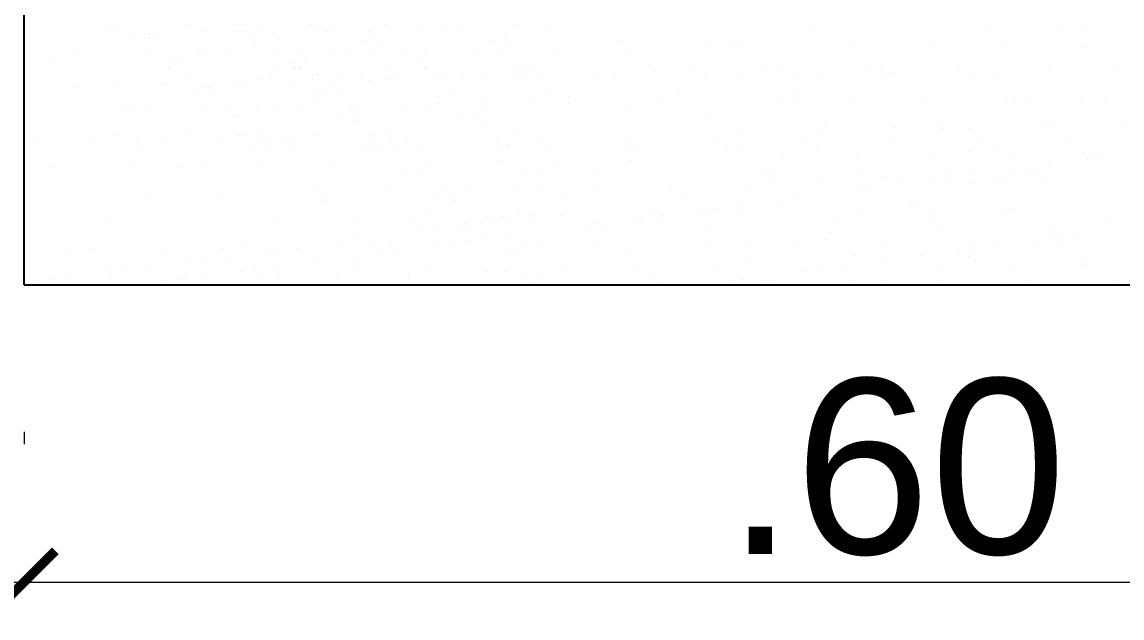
# Model space of a CAD drawing. Header units: metres. Extents: x -1744 to -758, y -4183 to -3914.
# Drawn here: x -1461.98 to -1453.18, y -3986.89 to -3982.12 of the extents above; entities that cross this region are included whole.
import ezdxf

# ---------------------------------------------------------------- set-up
doc = ezdxf.new("R2010")
doc.units = ezdxf.units.M
doc.header["$PDMODE"] = 3
doc.linetypes.add('DOT', pattern=[6.35, 0, -6.35])
doc.layers.add('DIM', color=41, linetype='Continuous', lineweight=13)
doc.layers.add('WALL', color=7, linetype='Continuous')
doc.layers.add('WIN', color=4, linetype='Continuous')
doc.styles.get("Standard").update_dxf_attribs({"font": 'arial.ttf'})
doc.styles.add('STYLE1', font='arial.ttf')
doc.dimstyles.new('Site', dxfattribs={"dimtxt": 2, "dimasz": 6, "dimexe": 0.18, "dimexo": 0.0625, "dimgap": 2, "dimtad": 0, "dimdec": 1, "dimzin": 0, "dimdsep": 46, "dimtxsty": 'STYLE1', "dimblk": 'ARCHTICK', "dimcen": 0.09, "dimse1": 1, "dimse2": 1, "dimsd1": 1, "dimsd2": 1, "dimclrd": 70, "dimclrt": 141, "dimadec": 0, "dimazin": 0, "dimtm": 1e-09, "dimtfac": 1, "dimtdec": 1, "dimtix": 1, "dimtofl": 0, "dimtmove": 0, "dimatfit": 3, "dimldrblk": 'ARCHTICK', "dimfxl": 0, "dimtolj": 1, "dimtzin": 0, "dimarcsym": 0})

# ---------------------------------------------------------------- blocks, each defined once
blk = doc.blocks.new('_ArchTick')
at = {"color": 0, "linetype": 'ByBlock', "const_width": 0.15}
blk.add_lwpolyline([(-0.5, -0.5), (0.5, 0.5)], dxfattribs=at)
blk = doc.blocks.new('*D40')
at = {"layer": 'DEFPOINTS', "color": 0, "ltscale": 0.25}
for p in [(-507.0354, -5501.4816), (-500.0586, -5501.4816), (-500.0586, -5503.7197)]:
    blk.add_point(p, dxfattribs=at)
at = {"layer": 'DIM', "linetype": 'DOT', "ltscale": 0.25}
for p, q in [((-507.0354, -5501.4816), (-507.0354, -5503.8197)), ((-500.0586, -5501.4816), (-500.0586, -5503.8197))]:
    blk.add_line(p, q, dxfattribs=at)
at = {"layer": 'DIM', "ltscale": 0.25}
blk.add_line((-507.1354, -5503.7197), (-499.9586, -5503.7197), dxfattribs=at)
at = {"layer": 'DIM', "ltscale": 0.25, "xscale": 0.25, "yscale": 0.25, "zscale": 0.25, "rotation": 180}
blk.add_blockref('_ArchTick', (-507.0354, -5503.7197), dxfattribs=at)
at = {"layer": 'DIM', "ltscale": 0.25, "xscale": 0.25, "yscale": 0.25, "zscale": 0.25}
blk.add_blockref('_ArchTick', (-500.0586, -5503.7197), dxfattribs=at)
at = {"layer": 'DIM', "color": 7, "ltscale": 0.25, "insert": (-503.547, -5503.2623), "char_height": 0.7, "attachment_point": 5}
blk.add_mtext('\\A1;.60', dxfattribs=at)
blk = doc.blocks.new('*D39')
at = {"layer": 'DEFPOINTS', "color": 0, "ltscale": 0.25}
for p in [(-498.4492, -5500.8164), (-508.0418, -5502.532), (-498.4492, -5502.532)]:
    blk.add_point(p, dxfattribs=at)
at = {"layer": 'DIM', "ltscale": 0.25}
blk.add_line((-508.0418, -5500.7164), (-508.0418, -5502.632), dxfattribs=at)
at = {"layer": 'DIM', "linetype": 'DOT', "ltscale": 0.25}
for p, q in [((-498.4492, -5500.8164), (-508.1418, -5500.8164)), ((-498.4492, -5502.532), (-508.1418, -5502.532))]:
    blk.add_line(p, q, dxfattribs=at)
at = {"layer": 'DIM', "ltscale": 0.25, "xscale": 0.25, "yscale": 0.25, "zscale": 0.25}
for p, rotation in [((-508.0418, -5500.8164), 90), ((-508.0418, -5502.532), 270)]:
    blk.add_blockref('_ArchTick', p, dxfattribs=dict(at, rotation=rotation))
at = {"layer": 'DIM', "color": 7, "ltscale": 0.25, "insert": (-508.4992, -5501.8459), "char_height": 0.7, "attachment_point": 5, "rotation": 90}
blk.add_mtext('\\A1;.15', dxfattribs=at)
blk = doc.blocks.new('A$C354D37F2')
at = {"layer": 'WALL'}
for q in [(4.28, 8.3059), (11.2568, 2.9304)]:
    blk.add_line((4.28, 2.9304), q, dxfattribs=at)
at = {"layer": 'WIN', "linetype": 'Continuous'}
for p, q in [((4.6288, 3.9677), (4.6288, 3.9677)), ((4.9282, 3.9715), (4.9282, 3.9715)), ((5.1283, 3.9677), (5.1283, 3.9677)), ((5.1495, 3.9677), (5.1495, 3.9677)), ((5.2208, 3.9701), (5.2208, 3.9701)), ((5.4277, 3.9715), (5.4277, 3.9715)), ((5.4489, 3.9715), (5.4489, 3.9715)), ((5.649, 3.9677), (5.649, 3.9677)), ((5.7203, 3.9701), (5.7203, 3.9701)), ((5.9484, 3.9715), (5.9484, 3.9715)), ((6.241, 3.9701), (6.241, 3.9701)), ((8.412, 3.9719), (8.412, 3.9719)), ((4.6372, 3.9443), (4.6372, 3.9443)), ((4.7251, 3.9229), (4.7251, 3.9229)), ((4.7601, 3.933), (4.7601, 3.933)), ((4.7814, 3.933), (4.7814, 3.933)), ((4.9934, 3.9449), (4.9934, 3.9449)), ((5.1367, 3.9443), (5.1367, 3.9443)), ((5.1579, 3.9443), (5.1579, 3.9443)), ((5.1827, 3.919), (5.1827, 3.919)), ((5.2245, 3.9229), (5.2245, 3.9229)), ((5.2458, 3.9229), (5.2458, 3.9229)), ((5.2808, 3.933), (5.2808, 3.933)), ((5.3496, 3.9456), (5.3496, 3.9456)), ((5.4929, 3.9449), (5.4929, 3.9449)), ((5.5141, 3.9449), (5.5141, 3.9449)), ((5.6574, 3.9443), (5.6574, 3.9443)), ((5.6822, 3.919), (5.6822, 3.919)), ((5.7452, 3.9229), (5.7452, 3.9229)), ((5.849, 3.9456), (5.849, 3.9456)), ((6.0136, 3.9449), (6.0136, 3.9449)), ((6.2029, 3.919), (6.2029, 3.919)), ((6.2052, 3.9462), (6.2052, 3.9462)), ((6.3698, 3.9456), (6.3698, 3.9456)), ((6.7259, 3.9462), (6.7259, 3.9462)), ((7.0821, 3.9469), (7.0821, 3.9469)), ((7.4383, 3.9475), (7.4383, 3.9475)), ((7.7945, 3.9482), (7.7945, 3.9482)), ((8.1506, 3.9488), (8.1506, 3.9488)), ((8.5068, 3.9495), (8.5068, 3.9495)), ((4.7812, 3.9137), (4.7812, 3.9137)), ((4.8025, 3.9137), (4.8025, 3.9137)), ((5.2038, 3.8997), (5.2038, 3.8997)), ((5.3019, 3.9137), (5.3019, 3.9137)), ((5.6471, 3.9089), (5.6471, 3.9089)), ((5.7033, 3.8997), (5.7033, 3.8997)), ((6.1466, 3.9089), (6.1466, 3.9089)), ((6.224, 3.8997), (6.224, 3.8997)), ((6.6673, 3.9089), (6.6673, 3.9089)), ((7.0039, 3.8779), (7.0039, 3.8779)), ((7.125, 3.9049), (7.125, 3.9049)), ((7.1461, 3.8856), (7.1461, 3.8856)), ((7.3033, 3.8817), (7.3033, 3.8817)), ((7.5894, 3.8948), (7.5894, 3.8948)), ((7.5959, 3.8803), (7.5959, 3.8803)), ((7.9048, 3.8914), (7.9048, 3.8914)), ((8.0471, 3.8909), (8.0471, 3.8909)), ((8.0681, 3.8716), (8.0681, 3.8716)), ((8.2042, 3.8952), (8.2042, 3.8952)), ((8.4968, 3.8938), (8.4968, 3.8938)), ((8.5115, 3.8808), (8.5115, 3.8808)), ((4.4814, 3.8546), (4.4814, 3.8546)), ((4.774, 3.8532), (4.774, 3.8532)), ((4.9808, 3.8546), (4.9808, 3.8546)), ((5.0021, 3.8546), (5.0021, 3.8546)), ((5.0829, 3.8643), (5.0829, 3.8643)), ((5.2734, 3.8532), (5.2734, 3.8532)), ((5.2947, 3.8532), (5.2947, 3.8532)), ((5.3823, 3.8681), (5.3823, 3.8681)), ((5.5015, 3.8546), (5.5015, 3.8546)), ((5.5823, 3.8643), (5.5823, 3.8643)), ((5.6036, 3.8643), (5.6036, 3.8643)), ((5.6748, 3.8667), (5.6748, 3.8667)), ((5.7941, 3.8532), (5.7941, 3.8532)), ((5.8817, 3.8681), (5.8817, 3.8681)), ((6.103, 3.8643), (6.103, 3.8643)), ((6.1743, 3.8667), (6.1743, 3.8667)), ((6.4024, 3.8681), (6.4024, 3.8681)), ((6.695, 3.8667), (6.695, 3.8667)), ((4.3813, 3.8225), (4.3813, 3.8225)), ((4.8389, 3.8186), (4.8389, 3.8186)), ((4.86, 3.7993), (4.86, 3.7993)), ((4.8639, 3.7999), (4.8639, 3.7999)), ((4.8807, 3.8225), (4.8807, 3.8225)), ((4.902, 3.8225), (4.902, 3.8225)), ((5.2201, 3.8005), (5.2201, 3.8005)), ((5.3033, 3.8085), (5.3033, 3.8085)), ((5.3384, 3.8186), (5.3384, 3.8186)), ((5.3595, 3.7993), (5.3595, 3.7993)), ((5.3596, 3.8186), (5.3596, 3.8186)), ((5.3634, 3.7999), (5.3634, 3.7999)), ((5.3807, 3.7993), (5.3807, 3.7993)), ((5.3846, 3.7999), (5.3846, 3.7999)), ((5.4014, 3.8225), (5.4014, 3.8225)), ((5.5763, 3.8012), (5.5763, 3.8012)), ((5.7196, 3.8005), (5.7196, 3.8005)), ((5.8028, 3.8085), (5.8028, 3.8085)), ((5.8591, 3.8186), (5.8591, 3.8186)), ((5.8802, 3.7993), (5.8802, 3.7993)), ((5.8841, 3.7999), (5.8841, 3.7999)), ((6.0757, 3.8012), (6.0757, 3.8012)), ((6.2403, 3.8005), (6.2403, 3.8005)), ((6.2604, 3.8045), (6.2604, 3.8045)), ((6.2815, 3.7852), (6.2815, 3.7852)), ((6.3235, 3.8085), (6.3235, 3.8085)), ((6.5964, 3.8012), (6.5964, 3.8012)), ((6.7812, 3.8045), (6.7812, 3.8045)), ((6.8022, 3.7852), (6.8022, 3.7852)), ((6.9526, 3.8018), (6.9526, 3.8018)), ((7.2456, 3.7944), (7.2456, 3.7944)), ((7.3088, 3.8025), (7.3088, 3.8025)), ((7.665, 3.8031), (7.665, 3.8031)), ((7.7032, 3.7905), (7.7032, 3.7905)), ((8.0212, 3.8038), (8.0212, 3.8038)), ((8.3588, 3.788), (8.3588, 3.788)), ((8.3773, 3.8044), (8.3773, 3.8044)), ((8.6582, 3.7918), (8.6582, 3.7918)), ((4.636, 3.7473), (4.636, 3.7473)), ((4.9122, 3.7691), (4.9122, 3.7691)), ((4.9354, 3.7512), (4.9354, 3.7512)), ((5.1355, 3.7473), (5.1355, 3.7473)), ((5.1567, 3.7473), (5.1567, 3.7473)), ((5.228, 3.7498), (5.228, 3.7498)), ((5.2683, 3.7698), (5.2683, 3.7698)), ((5.4116, 3.7691), (5.4116, 3.7691)), ((5.4329, 3.7691), (5.4329, 3.7691)), ((5.4349, 3.7512), (5.4349, 3.7512)), ((5.4561, 3.7512), (5.4561, 3.7512)), ((5.5369, 3.7609), (5.5369, 3.7609)), ((5.6245, 3.7704), (5.6245, 3.7704)), ((5.6562, 3.7473), (5.6562, 3.7473)), ((5.7275, 3.7498), (5.7275, 3.7498)), ((5.7678, 3.7698), (5.7678, 3.7698)), ((5.9323, 3.7691), (5.9323, 3.7691)), ((5.9556, 3.7512), (5.9556, 3.7512)), ((6.0364, 3.7609), (6.0364, 3.7609)), ((6.124, 3.7704), (6.124, 3.7704)), ((6.2482, 3.7498), (6.2482, 3.7498)), ((6.2885, 3.7698), (6.2885, 3.7698)), ((6.3358, 3.7647), (6.3358, 3.7647)), ((6.5571, 3.7609), (6.5571, 3.7609)), ((6.6447, 3.7704), (6.6447, 3.7704)), ((6.8565, 3.7647), (6.8565, 3.7647)), ((7.0009, 3.7711), (7.0009, 3.7711)), ((7.149, 3.7633), (7.149, 3.7633)), ((7.357, 3.7717), (7.357, 3.7717)), ((7.458, 3.7744), (7.458, 3.7744)), ((7.7132, 3.7724), (7.7132, 3.7724)), ((7.7243, 3.7712), (7.7243, 3.7712)), ((7.7573, 3.7783), (7.7573, 3.7783)), ((8.0499, 3.7769), (8.0499, 3.7769)), ((8.0694, 3.773), (8.0694, 3.773)), ((8.1676, 3.7804), (8.1676, 3.7804)), ((8.4256, 3.7737), (8.4256, 3.7737)), ((8.6253, 3.7765), (8.6253, 3.7765)), ((8.6464, 3.7571), (8.6464, 3.7571)), ((4.3271, 3.7362), (4.3271, 3.7362)), ((4.4951, 3.7182), (4.4951, 3.7182)), ((4.5162, 3.6989), (4.5162, 3.6989)), ((4.8266, 3.7362), (4.8266, 3.7362)), ((4.8478, 3.7362), (4.8478, 3.7362)), ((4.9595, 3.7081), (4.9595, 3.7081)), ((4.9945, 3.7182), (4.9945, 3.7182)), ((5.0156, 3.6989), (5.0156, 3.6989)), ((5.0158, 3.7182), (5.0158, 3.7182)), ((5.0369, 3.6989), (5.0369, 3.6989)), ((5.3473, 3.7362), (5.3473, 3.7362)), ((5.4172, 3.7042), (5.4172, 3.7042)), ((5.459, 3.7081), (5.459, 3.7081)), ((5.4802, 3.7081), (5.4802, 3.7081)), ((5.5153, 3.7182), (5.5153, 3.7182)), ((5.5363, 3.6989), (5.5363, 3.6989)), ((5.9166, 3.7042), (5.9166, 3.7042)), ((5.9797, 3.7081), (5.9797, 3.7081)), ((6.4373, 3.7042), (6.4373, 3.7042)), ((5.0858, 3.6585), (5.0858, 3.6585)), ((5.4382, 3.6848), (5.4382, 3.6848)), ((5.442, 3.6592), (5.442, 3.6592)), ((5.5852, 3.6585), (5.5852, 3.6585)), ((5.6065, 3.6585), (5.6065, 3.6585)), ((5.9377, 3.6848), (5.9377, 3.6848)), ((5.9414, 3.6592), (5.9414, 3.6592)), ((6.106, 3.6585), (6.106, 3.6585)), ((6.2976, 3.6598), (6.2976, 3.6598)), ((6.381, 3.694), (6.381, 3.694)), ((6.4584, 3.6848), (6.4584, 3.6848)), ((6.4621, 3.6592), (6.4621, 3.6592)), ((6.8183, 3.6598), (6.8183, 3.6598)), ((6.9017, 3.694), (6.9017, 3.694)), ((7.0111, 3.6575), (7.0111, 3.6575)), ((7.1745, 3.6605), (7.1745, 3.6605)), ((7.3105, 3.6613), (7.3105, 3.6613)), ((7.3594, 3.6901), (7.3594, 3.6901)), ((7.3805, 3.6708), (7.3805, 3.6708)), ((7.5307, 3.6611), (7.5307, 3.6611)), ((7.6031, 3.6599), (7.6031, 3.6599)), ((7.8238, 3.68), (7.8238, 3.68)), ((7.8868, 3.6618), (7.8868, 3.6618)), ((7.912, 3.671), (7.912, 3.671)), ((8.2114, 3.6748), (8.2114, 3.6748)), ((8.243, 3.6624), (8.243, 3.6624)), ((8.2815, 3.6761), (8.2815, 3.6761)), ((8.3026, 3.6568), (8.3026, 3.6568)), ((8.504, 3.6734), (8.504, 3.6734)), ((8.5992, 3.6631), (8.5992, 3.6631)), ((4.4886, 3.6342), (4.4886, 3.6342)), ((4.6157, 3.6077), (4.6157, 3.6077)), ((4.6887, 3.6304), (4.6887, 3.6304)), ((4.7099, 3.6304), (4.7099, 3.6304)), ((4.7812, 3.6328), (4.7812, 3.6328)), ((4.988, 3.6342), (4.988, 3.6342)), ((5.0093, 3.6342), (5.0093, 3.6342)), ((5.0901, 3.6439), (5.0901, 3.6439)), ((5.1151, 3.6077), (5.1151, 3.6077)), ((5.1364, 3.6077), (5.1364, 3.6077)), ((5.2094, 3.6304), (5.2094, 3.6304)), ((5.2806, 3.6328), (5.2806, 3.6328)), ((5.3019, 3.6328), (5.3019, 3.6328)), ((5.3895, 3.6477), (5.3895, 3.6477)), ((5.5088, 3.6342), (5.5088, 3.6342)), ((5.5895, 3.6439), (5.5895, 3.6439)), ((5.6108, 3.6439), (5.6108, 3.6439)), ((5.6358, 3.6077), (5.6358, 3.6077)), ((5.682, 3.6463), (5.682, 3.6463)), ((5.8013, 3.6328), (5.8013, 3.6328)), ((5.8889, 3.6477), (5.8889, 3.6477)), ((6.1102, 3.6439), (6.1102, 3.6439)), ((6.1815, 3.6463), (6.1815, 3.6463)), ((6.4096, 3.6477), (6.4096, 3.6477)), ((6.7022, 3.6463), (6.7022, 3.6463)), ((5.0733, 3.6038), (5.0733, 3.6038)), ((5.0944, 3.5845), (5.0944, 3.5845)), ((5.5377, 3.5937), (5.5377, 3.5937)), ((5.5728, 3.6038), (5.5728, 3.6038)), ((5.5939, 3.5845), (5.5939, 3.5845)), ((5.5941, 3.6038), (5.5941, 3.6038)), ((5.6151, 3.5845), (5.6151, 3.5845)), ((6.0372, 3.5937), (6.0372, 3.5937)), ((6.0935, 3.6038), (6.0935, 3.6038)), ((6.1146, 3.5845), (6.1146, 3.5845)), ((6.5579, 3.5937), (6.5579, 3.5937)), ((7.0156, 3.5897), (7.0156, 3.5897)), ((7.0367, 3.5704), (7.0367, 3.5704)), ((7.48, 3.5796), (7.48, 3.5796)), ((7.9377, 3.5757), (7.9377, 3.5757)), ((8.366, 3.5676), (8.366, 3.5676)), ((8.4021, 3.5656), (8.4021, 3.5656)), ((8.6654, 3.5714), (8.6654, 3.5714)), ((4.6432, 3.527), (4.6432, 3.527)), ((4.9426, 3.5308), (4.9426, 3.5308)), ((5.1427, 3.527), (5.1427, 3.527)), ((5.1639, 3.527), (5.1639, 3.527)), ((5.2352, 3.5294), (5.2352, 3.5294)), ((5.4421, 3.5308), (5.4421, 3.5308)), ((5.4633, 3.5308), (5.4633, 3.5308)), ((5.5441, 3.5405), (5.5441, 3.5405)), ((5.6634, 3.527), (5.6634, 3.527)), ((5.7347, 3.5294), (5.7347, 3.5294)), ((5.9628, 3.5308), (5.9628, 3.5308)), ((6.0436, 3.5405), (6.0436, 3.5405)), ((6.2554, 3.5294), (6.2554, 3.5294)), ((6.343, 3.5443), (6.343, 3.5443)), ((6.5643, 3.5405), (6.5643, 3.5405)), ((6.8637, 3.5443), (6.8637, 3.5443)), ((7.1562, 3.5429), (7.1562, 3.5429)), ((7.4652, 3.5541), (7.4652, 3.5541)), ((7.7645, 3.5579), (7.7645, 3.5579)), ((7.9587, 3.5564), (7.9587, 3.5564)), ((8.0571, 3.5565), (8.0571, 3.5565)), ((4.3343, 3.5158), (4.3343, 3.5158)), ((4.5412, 3.5172), (4.5412, 3.5172)), ((4.5625, 3.5172), (4.5625, 3.5172)), ((4.7295, 3.5034), (4.7295, 3.5034)), ((4.7506, 3.4841), (4.7506, 3.4841)), ((4.8338, 3.5158), (4.8338, 3.5158)), ((4.855, 3.5158), (4.855, 3.5158)), ((5.0619, 3.5172), (5.0619, 3.5172)), ((5.1939, 3.4933), (5.1939, 3.4933)), ((5.229, 3.5034), (5.229, 3.5034)), ((5.2501, 3.4841), (5.2501, 3.4841)), ((5.2502, 3.5034), (5.2502, 3.5034)), ((5.2713, 3.4841), (5.2713, 3.4841)), ((5.3125, 3.5141), (5.3125, 3.5141)), ((5.3545, 3.5158), (5.3545, 3.5158)), ((5.3607, 3.4834), (5.3607, 3.4834)), ((5.6516, 3.4893), (5.6516, 3.4893)), ((5.6686, 3.5148), (5.6686, 3.5148)), ((5.6934, 3.4933), (5.6934, 3.4933)), ((5.7497, 3.5034), (5.7497, 3.5034)), ((5.7708, 3.4841), (5.7708, 3.4841)), ((5.8119, 3.5141), (5.8119, 3.5141)), ((5.8602, 3.4834), (5.8602, 3.4834)), ((6.151, 3.4893), (6.151, 3.4893)), ((6.1681, 3.5148), (6.1681, 3.5148)), ((6.2141, 3.4933), (6.2141, 3.4933)), ((6.2163, 3.484), (6.2163, 3.484)), ((6.3326, 3.5141), (6.3326, 3.5141)), ((6.3809, 3.4834), (6.3809, 3.4834)), ((6.6718, 3.4893), (6.6718, 3.4893)), ((6.6888, 3.5148), (6.6888, 3.5148)), ((6.737, 3.484), (6.737, 3.484)), ((7.045, 3.5154), (7.045, 3.5154)), ((7.0932, 3.4847), (7.0932, 3.4847)), ((7.1362, 3.4792), (7.1362, 3.4792)), ((7.4012, 3.5161), (7.4012, 3.5161)), ((7.4494, 3.4853), (7.4494, 3.4853)), ((7.7573, 3.5167), (7.7573, 3.5167)), ((7.8056, 3.486), (7.8056, 3.486)), ((8.1135, 3.5174), (8.1135, 3.5174)), ((8.1618, 3.4866), (8.1618, 3.4866)), ((8.4697, 3.518), (8.4697, 3.518)), ((8.5179, 3.4873), (8.5179, 3.4873)), ((5.6727, 3.47), (5.6727, 3.47)), ((6.1721, 3.47), (6.1721, 3.47)), ((6.6928, 3.47), (6.6928, 3.47)), ((7.0183, 3.4371), (7.0183, 3.4371)), ((7.3177, 3.4409), (7.3177, 3.4409)), ((7.5938, 3.4753), (7.5938, 3.4753)), ((7.6103, 3.4395), (7.6103, 3.4395)), ((7.6149, 3.456), (7.6149, 3.456)), ((7.9192, 3.4506), (7.9192, 3.4506)), ((8.0582, 3.4652), (8.0582, 3.4652)), ((8.2186, 3.4545), (8.2186, 3.4545)), ((8.5112, 3.4531), (8.5112, 3.4531)), ((8.5159, 3.4613), (8.5159, 3.4613)), ((8.537, 3.4419), (8.537, 3.4419)), ((8.591, 3.4375), (8.591, 3.4375)), ((4.3869, 3.3989), (4.3869, 3.3989)), ((4.6959, 3.41), (4.6959, 3.41)), ((4.9077, 3.3989), (4.9077, 3.3989)), ((4.9952, 3.4138), (4.9952, 3.4138)), ((5.2166, 3.41), (5.2166, 3.41)), ((5.2878, 3.4124), (5.2878, 3.4124)), ((5.3496, 3.3929), (5.3496, 3.3929)), ((5.516, 3.4138), (5.516, 3.4138)), ((5.5967, 3.4236), (5.5967, 3.4236)), ((5.8072, 3.389), (5.8072, 3.389)), ((5.8085, 3.4124), (5.8085, 3.4124)), ((5.8703, 3.3929), (5.8703, 3.3929)), ((5.8961, 3.4274), (5.8961, 3.4274)), ((6.1174, 3.4236), (6.1174, 3.4236)), ((6.1887, 3.426), (6.1887, 3.426)), ((6.3279, 3.389), (6.3279, 3.389)), ((6.4168, 3.4274), (6.4168, 3.4274)), ((6.7094, 3.426), (6.7094, 3.426)), ((8.2236, 3.3892), (8.2236, 3.3892)), ((8.2831, 3.397), (8.2831, 3.397)), ((8.3761, 3.4092), (8.3761, 3.4092)), ((8.5314, 3.4297), (8.5314, 3.4297)), ((5.8283, 3.3696), (5.8283, 3.3696)), ((6.0338, 3.3728), (6.0338, 3.3728)), ((6.2716, 3.3789), (6.2716, 3.3789)), ((6.349, 3.3696), (6.349, 3.3696)), ((6.5545, 3.3728), (6.5545, 3.3728)), ((6.7923, 3.3789), (6.7923, 3.3789)), ((6.9107, 3.3734), (6.9107, 3.3734)), ((7.25, 3.3749), (7.25, 3.3749)), ((7.2669, 3.3741), (7.2669, 3.3741)), ((7.2711, 3.3556), (7.2711, 3.3556)), ((7.623, 3.3747), (7.623, 3.3747)), ((7.7144, 3.3648), (7.7144, 3.3648)), ((7.9157, 3.3486), (7.9157, 3.3486)), ((7.9752, 3.3565), (7.9752, 3.3565)), ((7.9792, 3.3754), (7.9792, 3.3754)), ((8.0682, 3.3687), (8.0682, 3.3687)), ((8.1721, 3.3609), (8.1721, 3.3609)), ((8.3354, 3.376), (8.3354, 3.376)), ((8.3732, 3.3472), (8.3732, 3.3472)), ((8.6365, 3.3508), (8.6365, 3.3508)), ((5.1499, 3.3066), (5.1499, 3.3066)), ((5.4493, 3.3104), (5.4493, 3.3104)), ((5.6706, 3.3066), (5.6706, 3.3066)), ((5.7419, 3.309), (5.7419, 3.309)), ((5.97, 3.3104), (5.97, 3.3104)), ((6.0508, 3.3201), (6.0508, 3.3201)), ((6.2626, 3.309), (6.2626, 3.309)), ((6.3502, 3.324), (6.3502, 3.324)), ((6.5715, 3.3201), (6.5715, 3.3201)), ((6.8709, 3.324), (6.8709, 3.324)), ((7.1635, 3.3225), (7.1635, 3.3225)), ((7.4724, 3.3337), (7.4724, 3.3337)), ((7.6078, 3.3081), (7.6078, 3.3081)), ((7.6674, 3.3159), (7.6674, 3.3159)), ((7.7603, 3.3282), (7.7603, 3.3282)), ((7.7718, 3.3375), (7.7718, 3.3375)), ((8.0643, 3.3361), (8.0643, 3.3361)), ((8.1932, 3.3416), (8.1932, 3.3416)), ((4.5484, 3.2969), (4.5484, 3.2969)), ((4.7697, 3.293), (4.7697, 3.293)), ((4.841, 3.2955), (4.841, 3.2955)), ((5.0691, 3.2969), (5.0691, 3.2969)), ((5.3617, 3.2955), (5.3617, 3.2955)), ((5.4634, 3.2886), (5.4634, 3.2886)), ((5.4845, 3.2693), (5.4845, 3.2693)), ((5.9278, 3.2785), (5.9278, 3.2785)), ((5.9841, 3.2886), (5.9841, 3.2886)), ((6.0052, 3.2693), (6.0052, 3.2693)), ((6.4485, 3.2785), (6.4485, 3.2785)), ((6.9062, 3.2745), (6.9062, 3.2745)), ((7.3, 3.2676), (7.3, 3.2676)), ((7.3595, 3.2754), (7.3595, 3.2754)), ((7.3706, 3.2644), (7.3706, 3.2644)), ((7.4525, 3.2876), (7.4525, 3.2876)), ((7.8283, 3.2605), (7.8283, 3.2605)), ((6.2605, 3.2284), (6.2605, 3.2284)), ((6.7812, 3.2284), (6.7812, 3.2284)), ((6.9273, 3.2552), (6.9273, 3.2552)), ((6.9921, 3.227), (6.9921, 3.227)), ((7.0255, 3.2167), (7.0255, 3.2167)), ((7.0516, 3.2349), (7.0516, 3.2349)), ((7.1374, 3.229), (7.1374, 3.229)), ((7.1446, 3.2471), (7.1446, 3.2471)), ((7.3249, 3.2205), (7.3249, 3.2205)), ((7.4935, 3.2297), (7.4935, 3.2297)), ((7.6175, 3.2191), (7.6175, 3.2191)), ((7.8493, 3.2412), (7.8493, 3.2412)), ((7.8497, 3.2303), (7.8497, 3.2303)), ((7.9264, 3.2303), (7.9264, 3.2303)), ((8.2059, 3.2309), (8.2059, 3.2309)), ((8.2258, 3.2341), (8.2258, 3.2341)), ((8.2927, 3.2504), (8.2927, 3.2504)), ((8.5184, 3.2327), (8.5184, 3.2327)), ((8.5621, 3.2316), (8.5621, 3.2316)), ((4.3942, 3.1785), (4.3942, 3.1785)), ((4.6223, 3.1799), (4.6223, 3.1799)), ((4.7031, 3.1896), (4.7031, 3.1896)), ((4.9149, 3.1785), (4.9149, 3.1785)), ((5.0024, 3.1934), (5.0024, 3.1934)), ((5.2238, 3.1896), (5.2238, 3.1896)), ((5.295, 3.192), (5.295, 3.192)), ((5.5232, 3.1934), (5.5232, 3.1934)), ((5.584, 3.1781), (5.584, 3.1781)), ((5.6039, 3.2032), (5.6039, 3.2032)), ((5.8157, 3.192), (5.8157, 3.192)), ((5.9033, 3.207), (5.9033, 3.207)), ((6.0416, 3.1742), (6.0416, 3.1742)), ((6.1047, 3.1781), (6.1047, 3.1781)), ((6.1247, 3.2032), (6.1247, 3.2032)), ((6.1635, 3.1865), (6.1635, 3.1865)), ((6.1959, 3.2056), (6.1959, 3.2056)), ((6.223, 3.1943), (6.223, 3.1943)), ((6.3087, 3.1976), (6.3087, 3.1976)), ((6.316, 3.2066), (6.316, 3.2066)), ((6.424, 3.207), (6.424, 3.207)), ((6.5624, 3.1742), (6.5624, 3.1742)), ((6.6842, 3.1865), (6.6842, 3.1865)), ((6.7166, 3.2056), (6.7166, 3.2056)), ((6.7437, 3.1943), (6.7437, 3.1943)), ((6.8294, 3.1976), (6.8294, 3.1976)), ((6.8367, 3.2066), (6.8367, 3.2066)), ((7.1856, 3.1983), (7.1856, 3.1983)), ((7.5418, 3.1989), (7.5418, 3.1989)), ((7.898, 3.1996), (7.898, 3.1996)), ((8.2541, 3.2002), (8.2541, 3.2002)), ((8.6103, 3.2009), (8.6103, 3.2009)), ((5.7003, 3.1255), (5.7003, 3.1255)), ((5.8556, 3.146), (5.8556, 3.146)), ((5.9152, 3.1538), (5.9152, 3.1538)), ((6.0081, 3.166), (6.0081, 3.166)), ((6.0627, 3.1548), (6.0627, 3.1548)), ((6.221, 3.1255), (6.221, 3.1255)), ((6.3763, 3.146), (6.3763, 3.146)), ((6.4359, 3.1538), (6.4359, 3.1538)), ((6.5289, 3.166), (6.5289, 3.166)), ((6.5834, 3.1548), (6.5834, 3.1548)), ((7.0268, 3.164), (7.0268, 3.164)), ((7.4844, 3.1601), (7.4844, 3.1601)), ((7.5055, 3.1408), (7.5055, 3.1408)), ((7.9488, 3.15), (7.9488, 3.15)), ((8.3804, 3.1268), (8.3804, 3.1268)), ((8.4065, 3.1461), (8.4065, 3.1461)), ((8.4276, 3.1267), (8.4276, 3.1267)), ((8.4815, 3.127), (8.4815, 3.127)), ((8.6369, 3.1474), (8.6369, 3.1474)), ((5.1571, 3.0862), (5.1571, 3.0862)), ((5.3924, 3.085), (5.3924, 3.085)), ((5.4565, 3.09), (5.4565, 3.09)), ((5.5478, 3.1054), (5.5478, 3.1054)), ((5.6073, 3.1133), (5.6073, 3.1133)), ((5.6778, 3.0862), (5.6778, 3.0862)), ((5.7491, 3.0886), (5.7491, 3.0886)), ((5.9131, 3.085), (5.9131, 3.085)), ((5.9772, 3.09), (5.9772, 3.09)), ((6.058, 3.0998), (6.058, 3.0998)), ((6.0685, 3.1054), (6.0685, 3.1054)), ((6.128, 3.1133), (6.128, 3.1133)), ((6.2698, 3.0886), (6.2698, 3.0886)), ((6.3574, 3.1036), (6.3574, 3.1036)), ((6.5787, 3.0998), (6.5787, 3.0998)), ((6.8781, 3.1036), (6.8781, 3.1036)), ((7.0031, 3.087), (7.0031, 3.087)), ((7.1707, 3.1022), (7.1707, 3.1022)), ((7.3592, 3.0877), (7.3592, 3.0877)), ((7.4796, 3.1133), (7.4796, 3.1133)), ((7.7154, 3.0883), (7.7154, 3.0883)), ((7.779, 3.1171), (7.779, 3.1171)), ((8.0715, 3.1157), (8.0715, 3.1157)), ((8.0716, 3.089), (8.0716, 3.089)), ((8.1737, 3.0864), (8.1737, 3.0864)), ((8.329, 3.1069), (8.329, 3.1069)), ((8.3885, 3.1147), (8.3885, 3.1147)), ((8.4278, 3.0896), (8.4278, 3.0896)), ((4.468, 3.0615), (4.468, 3.0615)), ((4.5556, 3.0765), (4.5556, 3.0765)), ((4.7769, 3.0727), (4.7769, 3.0727)), ((4.8482, 3.0751), (4.8482, 3.0751)), ((5.0763, 3.0765), (5.0763, 3.0765)), ((5.0845, 3.0444), (5.0845, 3.0444)), ((5.2399, 3.0649), (5.2399, 3.0649)), ((5.2994, 3.0727), (5.2994, 3.0727)), ((5.3689, 3.0751), (5.3689, 3.0751)), ((5.6053, 3.0444), (5.6053, 3.0444)), ((5.6978, 3.0738), (5.6978, 3.0738)), ((5.7189, 3.0545), (5.7189, 3.0545)), ((5.7606, 3.0649), (5.7606, 3.0649)), ((5.8201, 3.0727), (5.8201, 3.0727)), ((6.1622, 3.0637), (6.1622, 3.0637)), ((6.2185, 3.0738), (6.2185, 3.0738)), ((6.2396, 3.0545), (6.2396, 3.0545)), ((6.6829, 3.0637), (6.6829, 3.0637)), ((7.1406, 3.0597), (7.1406, 3.0597)), ((7.1617, 3.0404), (7.1617, 3.0404)), ((7.605, 3.0496), (7.605, 3.0496)), ((7.8658, 3.0459), (7.8658, 3.0459)), ((8.0211, 3.0664), (8.0211, 3.0664)), ((8.0627, 3.0457), (8.0627, 3.0457)), ((8.0807, 3.0742), (8.0807, 3.0742)), ((8.5271, 3.0356), (8.5271, 3.0356)), ((4.6837, 2.9917), (4.6837, 2.9917)), ((4.7767, 3.0039), (4.7767, 3.0039)), ((4.932, 3.0244), (4.932, 3.0244)), ((4.9916, 3.0322), (4.9916, 3.0322)), ((5.2044, 2.9917), (5.2044, 2.9917)), ((5.2974, 3.0039), (5.2974, 3.0039)), ((5.4527, 3.0244), (5.4527, 3.0244)), ((5.5123, 3.0322), (5.5123, 3.0322)), ((7.0327, 2.9963), (7.0327, 2.9963)), ((7.3321, 3.0002), (7.3321, 3.0002)), ((7.4649, 2.9931), (7.4649, 2.9931)), ((7.5579, 3.0054), (7.5579, 3.0054)), ((7.6247, 2.9988), (7.6247, 2.9988)), ((7.7133, 3.0258), (7.7133, 3.0258)), ((7.7728, 3.0337), (7.7728, 3.0337)), ((7.9336, 3.0099), (7.9336, 3.0099)), ((8.0838, 3.0264), (8.0838, 3.0264)), ((8.233, 3.0137), (8.233, 3.0137)), ((8.5256, 3.0123), (8.5256, 3.0123)), ((4.3301, 2.9557), (4.3301, 2.9557)), ((4.3758, 2.9511), (4.3758, 2.9511)), ((4.4014, 2.9581), (4.4014, 2.9581)), ((4.4688, 2.9634), (4.4688, 2.9634)), ((4.6242, 2.9838), (4.6242, 2.9838)), ((4.6295, 2.9595), (4.6295, 2.9595)), ((4.7103, 2.9692), (4.7103, 2.9692)), ((4.8965, 2.9511), (4.8965, 2.9511)), ((4.9221, 2.9581), (4.9221, 2.9581)), ((4.9895, 2.9634), (4.9895, 2.9634)), ((5.0097, 2.9731), (5.0097, 2.9731)), ((5.1449, 2.9838), (5.1449, 2.9838)), ((5.231, 2.9692), (5.231, 2.9692)), ((5.3022, 2.9717), (5.3022, 2.9717)), ((5.5304, 2.9731), (5.5304, 2.9731)), ((5.6111, 2.9828), (5.6111, 2.9828)), ((5.8184, 2.9633), (5.8184, 2.9633)), ((5.8229, 2.9717), (5.8229, 2.9717)), ((5.9105, 2.9866), (5.9105, 2.9866)), ((6.1319, 2.9828), (6.1319, 2.9828)), ((6.2031, 2.9852), (6.2031, 2.9852)), ((6.2761, 2.9593), (6.2761, 2.9593)), ((6.3391, 2.9633), (6.3391, 2.9633)), ((6.4312, 2.9866), (6.4312, 2.9866)), ((6.7238, 2.9852), (6.7238, 2.9852)), ((6.7968, 2.9593), (6.7968, 2.9593)), ((7.1571, 2.9526), (7.1571, 2.9526)), ((7.2501, 2.9649), (7.2501, 2.9649)), ((7.2612, 2.9492), (7.2612, 2.9492)), ((7.4054, 2.9853), (7.4054, 2.9853)), ((4.3163, 2.9433), (4.3163, 2.9433)), ((4.837, 2.9433), (4.837, 2.9433)), ((6.2972, 2.94), (6.2972, 2.94)), ((6.8179, 2.94), (6.8179, 2.94)), ((7.0975, 2.9448), (7.0975, 2.9448)), ((7.2297, 2.9426), (7.2297, 2.9426)), ((7.5859, 2.9432), (7.5859, 2.9432)), ((7.7189, 2.9453), (7.7189, 2.9453)), ((7.9421, 2.9439), (7.9421, 2.9439)), ((8.1833, 2.9352), (8.1833, 2.9352)), ((8.2983, 2.9445), (8.2983, 2.9445)), ((8.6409, 2.9313), (8.6409, 2.9313)), ((8.6544, 2.9452), (8.6544, 2.9452))]:
    blk.add_line(p, q, dxfattribs=at)
at = {"layer": 'DIM', "ltscale": 0.25}
dim = blk.add_linear_dim(base=(3.2736, 2.9304), p1=(12.8662, 4.646), p2=(12.8662, 2.9304), angle=90, text='.15', dimstyle='Site', override={"dimtxt": 0.7, "dimgap": 0.1}, dxfattribs=at)
dim.commit()
dim.dimension.update_dxf_attribs({"geometry": '*D39', "text_midpoint": (3.2736, 3.6165), "dimtype": 128, "insert": (511.3154, 5505.4624)})
dim = blk.add_linear_dim(base=(11.2568, 1.7426), p1=(4.28, 3.9808), p2=(11.2568, 3.9808), text='.60', dimstyle='Site', override={"dimtxt": 0.7, "dimgap": 0.1}, dxfattribs=at)
dim.commit()
dim.dimension.update_dxf_attribs({"geometry": '*D40', "text_midpoint": (7.7684, 2.2), "insert": (511.3154, 5505.4624)})
blk = doc.blocks.new('A$C1C9B1590')
at = {"layer": 'WALL', "xscale": 2, "yscale": 2, "zscale": 2}
blk.add_blockref('A$C354D37F2', (134.9662, 192.8791), dxfattribs=at)

msp = doc.modelspace()

# ---------------------------------------------------------------- block references
at = {"layer": 'WALL'}
msp.add_blockref('A$C1C9B1590', (-1605.48862, -4182.96317), dxfattribs=at)

doc.saveas('drawing.dxf')
